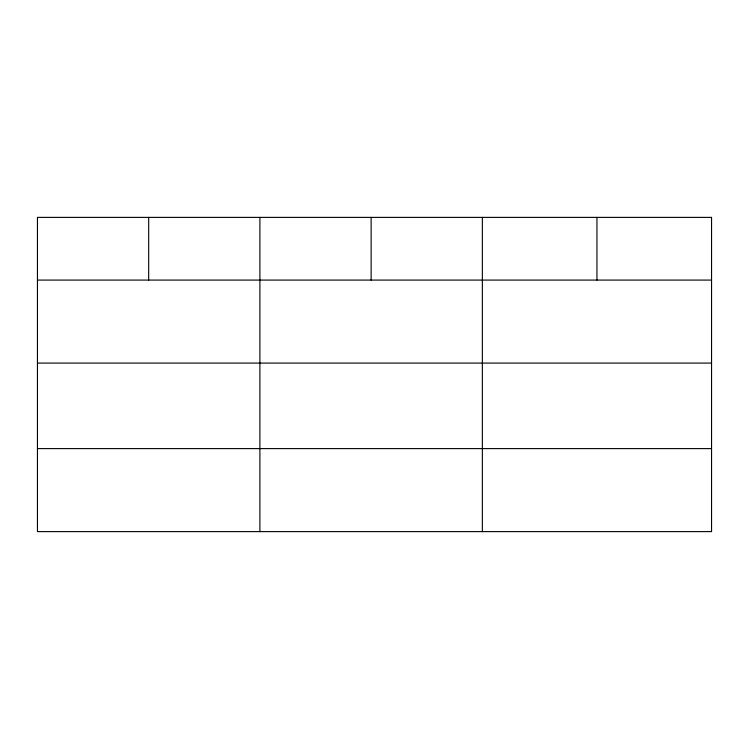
<?xml version="1.0" encoding="UTF-8"?>
<svg xmlns="http://www.w3.org/2000/svg" width="749" height="749" viewBox="0 0 749 749"><rect width="100%" height="100%" fill="white"/><g stroke="black" fill="none" stroke-linecap="round" stroke-linejoin="round"><path stroke-width="1.12" d="M37.45 280.079L711.55 280.079M37.45 363.087L711.55 363.087M37.45 448.604L711.55 448.604M596.953 217.388L596.953 280.079M482.356 217.388L482.356 531.612M371.13 217.388L371.13 280.079M259.903 217.388L259.903 531.612M148.677 217.388L148.677 280.079M711.55 217.388L37.45 217.388L37.45 531.612L711.55 531.612L711.55 217.388"/></g></svg>
